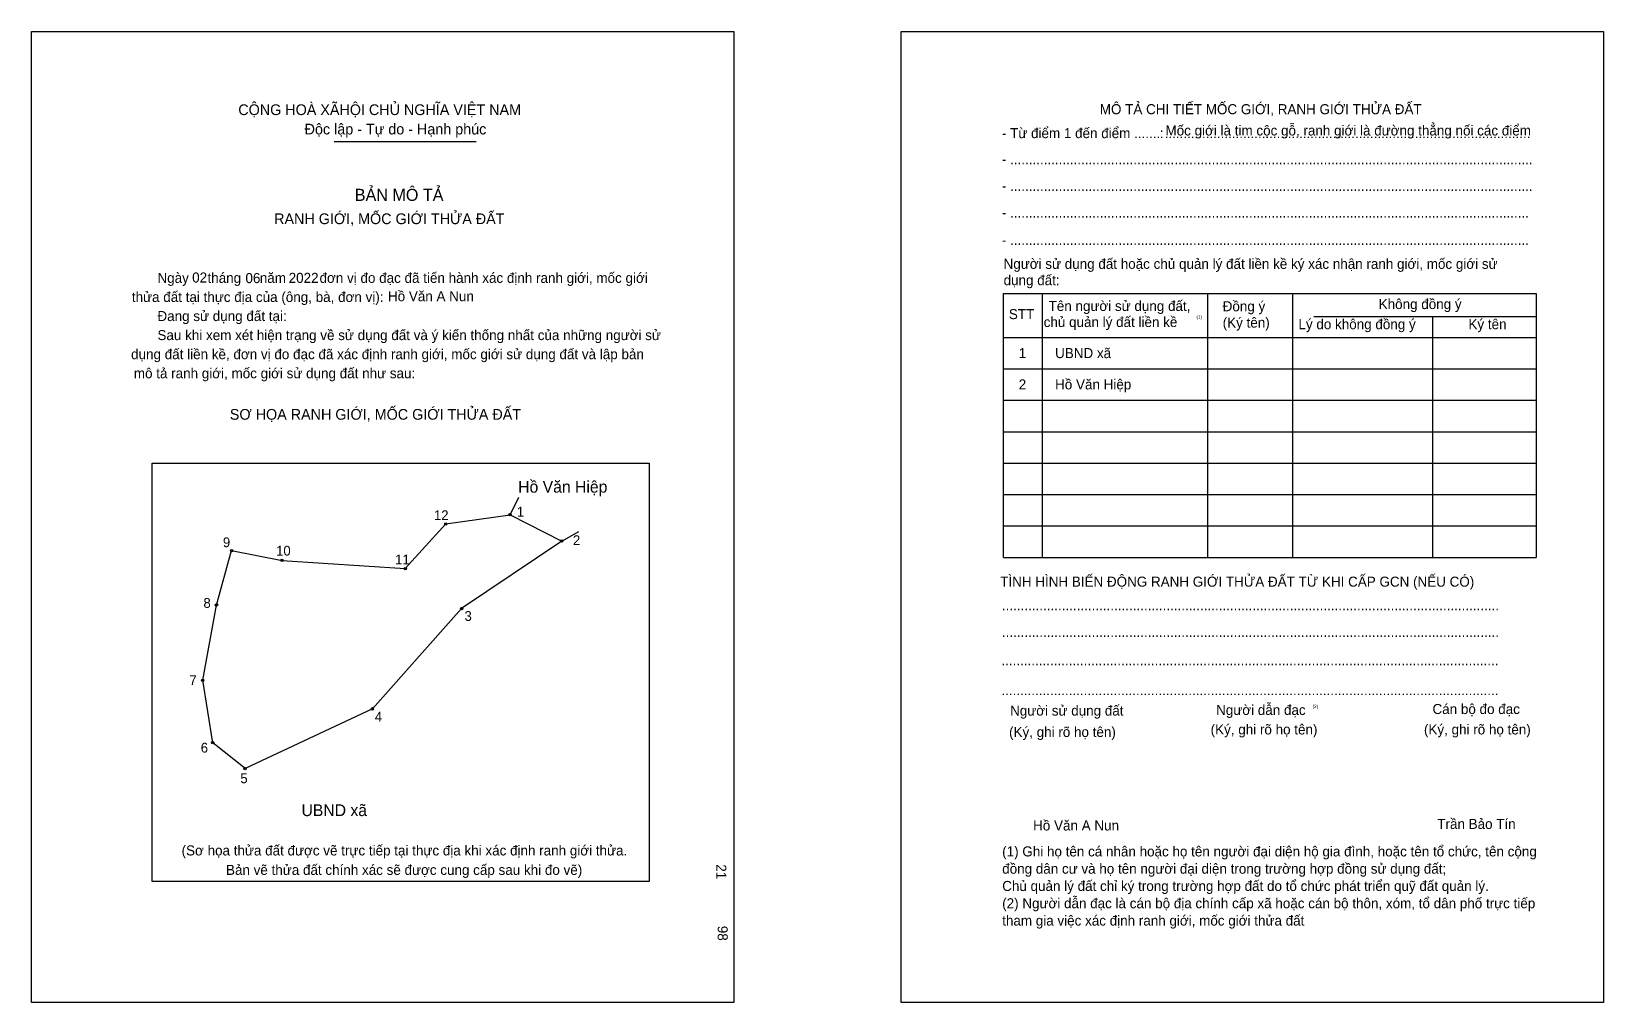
# Model space of a CAD drawing. Extents: x 547545 to 547981, y 1824718 to 1824988.
import ezdxf

# ---------------------------------------------------------------- set-up
doc = ezdxf.new("R2010")
doc.units = 0
for name, color, linetype in [('bmtKhungInTrang1', 7, 'Continuous'), ('bmtKhungInTrang2', 7, 'Continuous'), ('bmtNoiDung', 7, 'Continuous'), ('bmtTemplate', 7, 'Continuous'), ('CanhThua', 7, 'Continuous'), ('MocDinhThua', 7, 'Continuous'), ('RauThua', 7, 'Continuous'), ('SoHieuDinhThua', 7, 'Continuous'), ('TenChuLanCan', 7, 'Continuous')]:
    doc.layers.add(name, color=color, linetype=linetype)

msp = doc.modelspace()

# ---------------------------------------------------------------- linework, layer by layer
at = {"layer": 'bmtKhungInTrang1'}
msp.add_lwpolyline([(547544.78, 1824987.82), (547739.78, 1824987.82), (547739.78, 1824718.1), (547544.78, 1824718.1)], close=True, dxfattribs=at)
at = {"layer": 'bmtKhungInTrang2'}
msp.add_lwpolyline([(547786.29, 1824987.82), (547981.29, 1824987.82), (547981.29, 1824718.1), (547786.29, 1824718.1)], close=True, dxfattribs=at)
at = {"layer": 'bmtTemplate'}
for p, q in [((547628.81, 1824957.25), (547668.25, 1824957.25)), ((547825.41, 1824915.07), (547825.41, 1824841.75)), ((547871.28, 1824915.07), (547871.28, 1824841.75)), ((547894.88, 1824915.16), (547894.88, 1824841.75)), ((547962.62, 1824915.07), (547962.62, 1824841.75)), ((547900.87, 1824908.61), (547962.62, 1824908.61)), ((547814.71, 1824902.85), (547962.62, 1824902.85)), ((547814.71, 1824894.12), (547962.62, 1824894.12)), ((547814.71, 1824885.39), (547962.62, 1824885.39)), ((547814.71, 1824876.66), (547962.62, 1824876.66)), ((547814.71, 1824867.93), (547962.62, 1824867.93)), ((547814.71, 1824859.21), (547962.62, 1824859.21)), ((547814.71, 1824850.48), (547962.62, 1824850.48)), ((547814.71, 1824841.75), (547962.62, 1824841.75))]:
    msp.add_line(p, q, dxfattribs=at)
for points in [[(547814.62, 1824915.07), (547962.62, 1824915.07)], [(547814.62, 1824915.07), (547814.62, 1824841.75)], [(547933.83, 1824908.52), (547933.83, 1824841.75)]]:
    msp.add_lwpolyline(points, dxfattribs=at)
msp.add_lwpolyline([(547578.33, 1824751.69), (547578.33, 1824867.93), (547716.31, 1824867.93), (547716.31, 1824751.69)], close=True, dxfattribs=at)
at = {"layer": 'CanhThua'}
for p, q in [((547648.56, 1824838.65), (547659.82, 1824851.04)), ((547659.82, 1824851.04), (547677.68, 1824853.6)), ((547677.68, 1824853.6), (547692.01, 1824846.27)), ((547692.01, 1824846.27), (547664.21, 1824827.51)), ((547596.16, 1824828.49), (547600.34, 1824843.63)), ((547600.34, 1824843.63), (547614.38, 1824840.9)), ((547614.38, 1824840.9), (547648.56, 1824838.65)), ((547592.34, 1824807.62), (547596.16, 1824828.49)), ((547664.21, 1824827.51), (547639.45, 1824799.68)), ((547595.11, 1824790.26), (547592.34, 1824807.62)), ((547639.45, 1824799.68), (547604.09, 1824783.09)), ((547604.09, 1824783.09), (547595.11, 1824790.26))]:
    msp.add_line(p, q, dxfattribs=at)
at = {"layer": 'MocDinhThua'}
for centre in [(547659.82, 1824851.04), (547677.68, 1824853.6), (547692.01, 1824846.27), (547600.34, 1824843.63), (547614.38, 1824840.9), (547648.56, 1824838.65), (547596.16, 1824828.49), (547664.21, 1824827.51), (547592.34, 1824807.62), (547639.45, 1824799.68), (547595.11, 1824790.26), (547604.09, 1824783.09)]:
    msp.add_circle(centre, 0.327, dxfattribs=at)
at = {"layer": 'RauThua'}
for p, q in [((547677.68, 1824853.6), (547680.14, 1824858.45)), ((547692.01, 1824846.27), (547696.77, 1824848.89))]:
    msp.add_line(p, q, dxfattribs=at)

# ---------------------------------------------------------------- texts
at = {"layer": 'bmtNoiDung'}
for s, height, p in [('02', 2.79, (547589.4, 1824918.08)), ('06', 2.79, (547604.2, 1824917.92)), ('2022', 2.79, (547616.2, 1824917.98)), ('Hồ Văn A Nun', 2.7902, (547643.77, 1824912.89)), ('1', 2.79, (547818.91, 1824897.09)), ('UBND xã ', 2.79, (547829.01, 1824897.09)), ('2', 2.79, (547818.91, 1824888.4)), ('Hồ Văn Hiệp ', 2.7902, (547829.01, 1824888.4)), ('Hồ Văn A Nun', 2.7902, (547822.91, 1824765.9))]:
    msp.add_text(s, height=height, dxfattribs=at).set_placement(p)
for s, p in [('21', (547734.93, 1824756.5)), ('98', (547735.32, 1824739.42))]:
    msp.add_text(s, height=2.79, rotation=270, dxfattribs=at).set_placement(p)
at = {"layer": 'bmtTemplate'}
for s, height, p in [('CỘNG HOÀ XÃHỘI CHỦ NGHĨA VIỆT NAM', 2.9762, (547602.22, 1824964.59)), ('MÔ TẢ CHI TIẾT MỐC GIỚI, RANH GIỚI THỬA ĐẤT', 2.7891, (547841.42, 1824964.83)), ('Độc lập - Tự do - Hạnh phúc', 2.9762, (547620.63, 1824959.21)), ('- Từ điểm 1 đến điểm .......', 2.7891, (547814.24, 1824958.18)), (':', 2.79, (547858.06, 1824958.18)), ('Mốc giới là tim cộc gỗ, ranh giới là đường thẳng nối các điểm', 2.7891, (547859.66, 1824958.92)), ('..................................................................................................', 2.7891, (547859.43, 1824958.18)), ('- ............................................................................................................................................', 2.7891, (547814.24, 1824950.95)), ('BẢN MÔ TẢ', 3.348, (547634.56, 1824940.76)), ('- ............................................................................................................................................', 2.7891, (547814.24, 1824943.53)), ('RANH GIỚI, MỐC GIỚI THỬA ĐẤT', 2.9762, (547612.17, 1824934.3)), ('- ...........................................................................................................................................', 2.7891, (547814.24, 1824936.11)), ('- ...........................................................................................................................................', 2.7891, (547814.24, 1824928.51)), ('Người sử dụng đất hoặc chủ quản lý đất liền kề ký xác nhận ranh giới, mốc giới sử', 2.7891, (547814.71, 1824921.88)), ('Ngày     tháng     năm         đơn vị đo đạc đã tiến hành xác định ranh giới, mốc giới ', 2.7902, (547579.77, 1824917.98)), ('dụng đất:', 2.789, (547814.71, 1824917.34)), ('thửa đất tại thực địa của (ông, bà, đơn vị):', 2.7902, (547572.66, 1824912.68)), ('Tên người sử dụng đất,', 2.7891, (547827.21, 1824910.18)), ('Đồng ý', 2.789, (547875.54, 1824910.1)), ('Không đồng ý', 2.7891, (547918.86, 1824910.71)), ('Đang sử dụng đất tại:', 2.7902, (547579.77, 1824907.38)), ('STT', 2.789, (547816.17, 1824907.91)), ('chủ quản lý đất liền kề', 2.7891, (547825.84, 1824905.72)), ('(1)', 0.93, (547868.26, 1824908.01)), ('(Ký tên)', 2.789, (547875.54, 1824905.56)), ('Lý do không đồng ý', 2.7891, (547896.58, 1824905.12)), ('Ký tên', 2.789, (547943.78, 1824905.12)), ('Sau khi xem xét hiện trạng về sử dụng đất và ý kiến thống nhất của những người sử ', 2.7902, (547579.77, 1824902.09)), ('dụng đất liền kề, đơn vị đo đạc đã xác định ranh giới, mốc giới sử dụng đất và lập bản', 2.7902, (547572.45, 1824896.79)), ('mô tả ranh giới, mốc giới sử dụng đất như sau:', 2.7902, (547573.21, 1824891.49)), ('SƠ HỌA RANH GIỚI, MỐC GIỚI THỬA ĐẤT', 2.9762, (547599.87, 1824879.98)), ('TÌNH HÌNH BIẾN ĐỘNG RANH GIỚI THỬA ĐẤT TỪ KHI CẤP GCN (NẾU CÓ)', 2.7891, (547813.77, 1824833.61)), ('.....................................................................................................................................', 2.79328, (547814.24, 1824827.04)), ('.....................................................................................................................................', 2.79328, (547814.24, 1824819.62)), ('.....................................................................................................................................', 2.79328, (547814.1, 1824811.77)), ('.....................................................................................................................................', 2.79328, (547814.1, 1824803.48)), ('Người sử dụng đất', 2.7891, (547816.51, 1824797.8)), ('Người dẫn đạc', 2.7891, (547873.72, 1824797.98)), ('(2)', 0.93, (547900.5, 1824799.9)), ('Cán bộ đo đạc', 2.7891, (547933.8, 1824798.24)), ('(Ký, ghi rõ họ tên)', 2.7891, (547816.23, 1824791.87)), ('(Ký, ghi rõ họ tên)', 2.7891, (547872.2, 1824792.57)), ('(Ký, ghi rõ họ tên)', 2.7891, (547931.43, 1824792.57)), ('Trần Bảo Tín', 2.7891, (547935.13, 1824766.32)), ('(Sơ họa thửa đất được vẽ trực tiếp tại thực địa khi xác định ranh giới thửa.', 2.7902, (547586.47, 1824758.96)), ('(1) Ghi họ tên cá nhân hoặc họ tên người đại diện hộ gia đình, hoặc tên tổ chức, tên cộng', 2.7891, (547814.32, 1824758.69)), ('Bản vẽ thửa đất chính xác sẽ được cung cấp sau khi đo vẽ)', 2.7902, (547598.8, 1824753.56)), ('đồng dân cư và họ tên người đại diện trong trường hợp đồng sử dụng đất;', 2.7891, (547814.32, 1824753.89)), ('Chủ quản lý đất chỉ ký trong trường hợp đất do tổ chức phát triển quỹ đất quản lý.', 2.7891, (547814.32, 1824749.09)), ('(2) Người dẫn đạc là cán bộ địa chính cấp xã hoặc cán bộ thôn, xóm, tổ dân phố trực tiếp', 2.7891, (547814.32, 1824744.29)), ('tham gia việc xác định ranh giới, mốc giới thửa đất', 2.7891, (547814.32, 1824739.49))]:
    msp.add_text(s, height=height, dxfattribs=at).set_placement(p)
at = {"layer": 'SoHieuDinhThua'}
for s, height, p in [('12', 2.722, (547656.53, 1824852.09)), ('1', 2.72, (547679.56, 1824853.08)), ('9', 2.72, (547597.94, 1824844.58)), ('2', 2.72, (547695.13, 1824845.16)), ('10', 2.722, (547612.71, 1824842.24)), ('11', 2.722, (547645.77, 1824839.81)), ('8', 2.72, (547592.54, 1824827.74)), ('3', 2.72, (547665.03, 1824824.1)), ('7', 2.72, (547588.65, 1824806.29)), ('4', 2.72, (547640.11, 1824796.14)), ('6', 2.72, (547591.79, 1824787.53)), ('5', 2.72, (547602.79, 1824779.03))]:
    msp.add_text(s, height=height, dxfattribs=at).set_placement(p)
at = {"layer": 'TenChuLanCan'}
for s, height, p in [('Hồ Văn Hiệp', 3.2667, (547679.93, 1824859.73)), ('UBND xã', 3.267, (547619.76, 1824769.89))]:
    msp.add_text(s, height=height, dxfattribs=at).set_placement(p)

doc.saveas('drawing.dxf')
